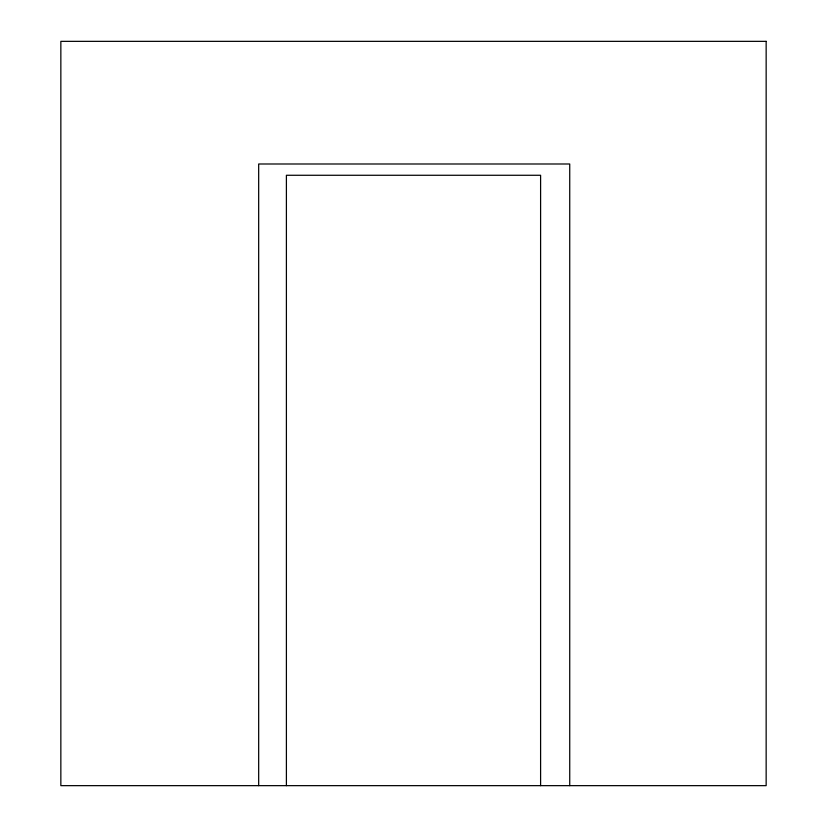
<?xml version="1.0" encoding="UTF-8"?>
<svg xmlns="http://www.w3.org/2000/svg" width="827" height="827" viewBox="0 0 827 827"><rect width="100%" height="100%" fill="white"/><g stroke="black" fill="none" stroke-linecap="round" stroke-linejoin="round"><path stroke-width="1.24" d="M569.731 785.65L569.731 163.994L258.675 163.994L258.675 785.65M540.6 785.65L540.6 175.272L286.4 175.272L286.4 785.65M766.153 41.35L60.847 41.35L60.847 785.65L766.153 785.65L766.153 41.35"/></g></svg>
